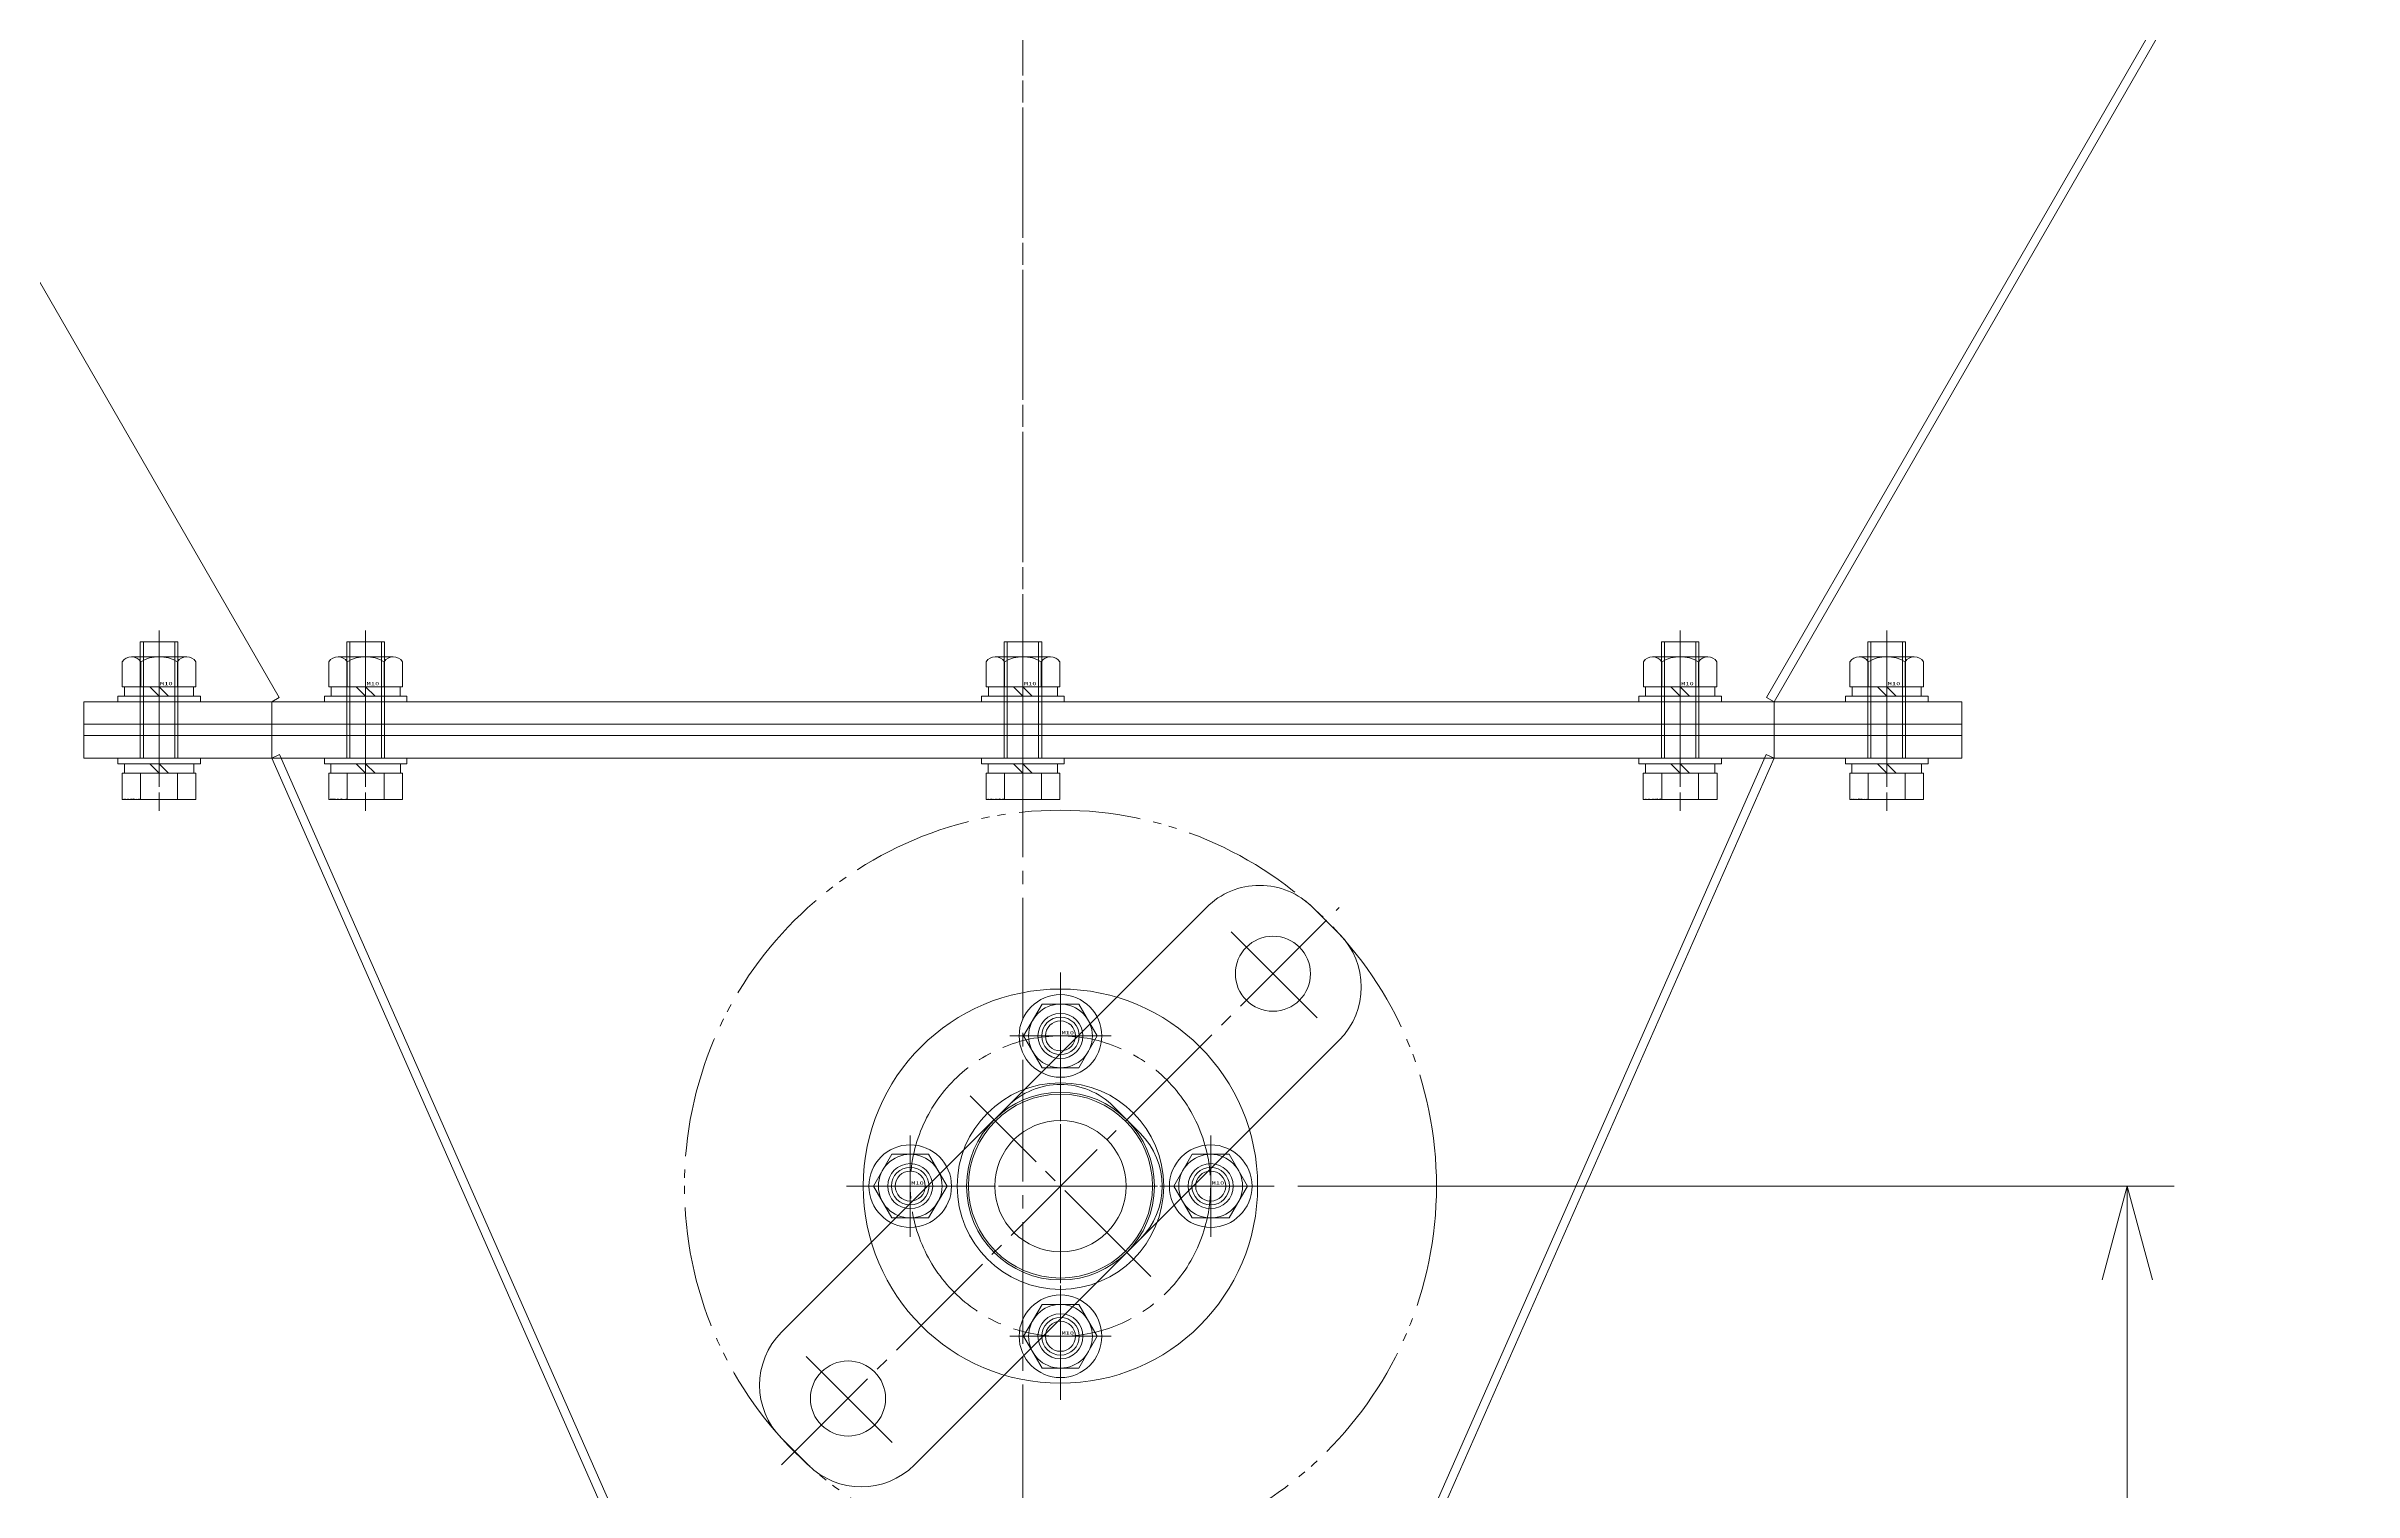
# Model space of a CAD drawing. Units: millimetres at full size. Extents: x -19442 to 19442, y -5866 to 5866.
# Drawn here: x -17929 to -17315, y -250 to 135 of the extents above; entities that cross this region are included whole.
import ezdxf
from ezdxf.enums import TextEntityAlignment as Align

# ---------------------------------------------------------------- set-up
doc = ezdxf.new("R2010")
doc.units = ezdxf.units.MM
doc.header["$LTSCALE"] = 3.6
doc.linetypes.add('CHAIN2', pattern=[12, 9, -1, 1, -1])
doc.linetypes.add('DOUBLE_CHAIN2', pattern=[12.8, 9, -1, 0.6, -0.6, 0.6, -1])
for name, color, linetype, lineweight in [('0-2_06_PHANTOM', 2, 'DOUBLE_CHAIN2', 9), ('0-3_04_HIDDEN', 7, 'Continuous', 9), ('0-4_05_CENTER', 2, 'CHAIN2', 9), ('0-5_08_DIM', 3, 'Continuous', 9), ('0-6_0', 2, 'Continuous', 9), ('0-7_10_DRAFT', 1, 'Continuous', 9), ('0-B_01_NORMAL', 134, 'Continuous', 9)]:
    doc.layers.add(name, color=color, linetype=linetype, lineweight=lineweight)
doc.styles.add('ＭＳ ゴシック', font='')
doc.styles.get('ＭＳ ゴシック').set_extended_font_data('MS Gothic')

# ---------------------------------------------------------------- blocks, each defined once
blk = doc.blocks.new('10b_2_1')
at = {"layer": '0-6_0', "color": 134, "linetype": 'CHAIN2'}
for p, q in [((0, -13.512), (0, 13.512)), ((13.512, 0), (-13.512, 0))]:
    blk.add_line(p, q, dxfattribs=at)
at = {"layer": '0-6_0', "color": 134}
for q in [(-9.8, 0), (4.9, 8.487)]:
    blk.add_line((-4.9, 8.487), q, dxfattribs=at)
for points in [[(4.9, -8.487), (9.8, 0), (4.9, 8.487)], [(-9.8, 0), (-4.9, -8.487), (4.9, -8.487)]]:
    blk.add_lwpolyline(points, dxfattribs=at)
for radius in [11, 8.487, 5, 4]:
    blk.add_circle((0, 0), radius, dxfattribs=at)
at = {"layer": '0-7_10_DRAFT', "style": 'ＭＳ ゴシック', "width": 1.8}
blk.add_text('M10', height=0.9164, dxfattribs=at).set_placement((0.256, 0.117), align=Align.BOTTOM_LEFT)
blk = doc.blocks.new('A$C0CF959C6_1')
at = {"layer": '0-3_04_HIDDEN'}
blk.add_circle((0, 0), 24.5, dxfattribs=at)
at = {"layer": '0-4_05_CENTER'}
for p, q in [((0, 56.936), (0, -56.936)), ((-56.936, 0), (56.936, 0))]:
    blk.add_line(p, q, dxfattribs=at)
blk.add_circle((0, 0), 40, dxfattribs=at)
at = {"layer": '0-6_0', "color": 134}
for centre, radius in [((0, 0), 52.5), ((0, 40), 6), ((0, 0), 27.5), ((-40, 0), 6), ((40, 0), 6), ((0, -40), 6)]:
    blk.add_circle(centre, radius, dxfattribs=at)
blk = doc.blocks.new('A$C67185B67_1')
at = {"layer": '0-3_04_HIDDEN'}
for p, q in [((5, 100), (-5, 100)), ((-25, 80), (-25, -80)), ((25, -80), (25, 80)), ((-25, 0), (-25, -5)), ((25, -5), (25, 0)), ((-5, -25), (5, -25)), ((-5, -100), (5, -100))]:
    blk.add_line(p, q, dxfattribs=at)
for centre, radius in [((0, 80), 10), ((0, 0), 17.5), ((0, -80), 10)]:
    blk.add_circle(centre, radius, dxfattribs=at)
for centre, start, end in [((-5, 80), 90, 180), ((5, 80), 0, 90), ((-5, -5), 180, 270), ((5, -5), 270, 0), ((-5, -80), 180, 270), ((5, -80), 270, 0)]:
    blk.add_arc(centre, 20, start, end, dxfattribs=at)
at = {"layer": '0-4_05_CENTER'}
for p, q in [((0, 105), (0, -105)), ((-16.631, 80), (16.631, 80)), ((-34, 0), (34, 0)), ((-16.631, -80), (16.631, -80))]:
    blk.add_line(p, q, dxfattribs=at)
blk = doc.blocks.new('A$C67AA6528_1')
at = {"layer": '0-2_06_PHANTOM', "color": 7}
blk.add_circle((0, 0), 100.12, dxfattribs=at)
at = {"layer": '0-6_0', "color": 134}
blk.add_circle((0, 0), 17.5, dxfattribs=at)
at = {"layer": '0-3_04_HIDDEN', "rotation": 135}
blk.add_blockref('A$C67185B67_1', (0, 0), dxfattribs=at)
at = {"layer": '0-6_0'}
for name, p in [('A$C0CF959C6_1', (0, 0)), ('10b_2_1', (0, 40)), ('10b_2_1', (-40, 0)), ('10b_2_1', (40, 0)), ('10b_2_1', (0, -40))]:
    blk.add_blockref(name, p, dxfattribs=at)
blk = doc.blocks.new('A$C79CD6906_1')
at = {"layer": '0-3_04_HIDDEN'}
for p, q in [((-200, 330), (-200, 324)), ((200, 330), (200, 324)), ((-197.895, 324.928), (-200, 324)), ((-55.045, 0.928), (-197.895, 324.928)), ((55.045, 0.928), (197.895, 324.928)), ((197.895, 324.928), (200, 324)), ((57.15, 0), (89.169, 72.622)), ((55.045, 0.928), (57.15, 0)), ((-90, -74), (90, -74))]:
    blk.add_line(p, q, dxfattribs=at)
for points in [[(-55.045, 0.928), (-57.15, 0), (-89.169, 72.622)], [(-48.643, -30), (-85, -30), (-90, -35), (-90, -80), (90, -80), (90, -35), (85, -30), (48.643, -30)]]:
    blk.add_lwpolyline(points, dxfattribs=at)
for radius in [57.15, 53.95, 27.5, 24.5]:
    blk.add_circle((0, 0), radius, dxfattribs=at)
at = {"layer": '0-4_05_CENTER'}
for p, q in [((-230, 337.468), (-230, 316.346)), ((-175, 337.468), (-175, 316.346)), ((0, 337.468), (0, 316.346)), ((175, 337.468), (175, 316.346)), ((230, 337.468), (230, 316.346)), ((0, 330), (0, -119)), ((10, 262.5), (10, 157.5)), ((-42.5, 210), (62.5, 210)), ((44.059, 76.312), (55.941, 96.893)), ((-119, 0), (119, 0)), ((-75, -67.111), (-75, -86.897)), ((75, -67.111), (75, -86.897))]:
    blk.add_line(p, q, dxfattribs=at)
for centre, radius in [((10, 210), 40), ((0, 0), 100)]:
    blk.add_circle(centre, radius, dxfattribs=at)
at = {"layer": '0-6_0', "color": 134}
for p, q in [((-89.169, 72.622), (-200, 324)), ((89.169, 72.622), (200, 324)), ((-43, 74.478), (-57, 98.727)), ((-43, -74.478), (-57, -98.727)), ((43, -74.478), (57, -98.727))]:
    blk.add_line(p, q, dxfattribs=at)
blk.add_lwpolyline([(-250, 324), (250, 324), (250, 330), (-250, 330)], close=True, dxfattribs=at)
for points in [[(-90, -71.589), (-90, -80), (-82.614, -80)], [(90, -71.589), (90, -80), (82.614, -80)]]:
    blk.add_lwpolyline(points, dxfattribs=at)
for centre, radius in [((10, 250), 6), ((10, 210), 25), ((-30, 210), 6), ((50, 210), 6), ((10, 170), 6), ((0, 0), 115), ((-50, 86.603), 7), ((50, 86.603), 7), ((-100, 0), 7), ((100, 0), 7), ((-50, -86.603), 7), ((50, -86.603), 7)]:
    blk.add_circle(centre, radius, dxfattribs=at)
blk = doc.blocks.new('A$C3FE560A5_1')
at = {"layer": '0-3_04_HIDDEN', "color": 3}
for p, q in [((-200, 3), (-200, 0)), ((200, 3), (200, 0))]:
    blk.add_line(p, q, dxfattribs=at)
at = {"layer": '0-4_05_CENTER'}
for p, q in [((-230, 8.197), (-230, -5.403)), ((230, 8.197), (230, -5.403))]:
    blk.add_line(p, q, dxfattribs=at)
at = {"layer": '0-6_0', "color": 3}
blk.add_lwpolyline([(-250, 0), (250, 0), (250, 3), (-250, 3)], close=True, dxfattribs=at)
at = {"layer": '0-7_10_DRAFT'}
blk.add_line((0, 3), (0, 0), dxfattribs=at)
blk = doc.blocks.new('M10Nza_1_1_1')
at = {"layer": '0-6_0', "color": 134}
for p, q in [((-9.8, 4), (-9.8, 10.687)), ((-7.35, 12), (7.35, 12)), ((-4.9, 4), (-4.9, 10.687)), ((4.9, 10.687), (4.9, 4)), ((9.8, 10.687), (9.8, 4)), ((-9.8, 4), (9.8, 4)), ((-9.2, 1.5), (-9.2, 4)), ((0, 1.5), (-2.5, 4)), ((0, 4), (2.5, 1.5)), ((9.2, 4), (9.2, 1.5))]:
    blk.add_line(p, q, dxfattribs=at)
at = {"layer": '0-6_0', "color": 134, "linetype": 'CHAIN2'}
blk.add_line((0, 12), (0, 0), dxfattribs=at)
at = {"layer": '0-6_0', "color": 134}
blk.add_lwpolyline([(-11, 1.5), (11, 1.5), (11, 0), (-11, 0)], close=True, dxfattribs=at)
for centre, radius, start, end in [((-7.35, 9.058), 2.942, 33.626, 146.374), ((0, 2.2), 9.8, 60, 120), ((7.35, 9.058), 2.942, 33.626, 146.374)]:
    blk.add_arc(centre, radius, start, end, dxfattribs=at)
at = {"layer": '0-7_10_DRAFT', "style": 'ＭＳ ゴシック', "width": 1.8}
blk.add_text('M10', height=0.9164, dxfattribs=at).set_placement((0.256, 4.117), align=Align.BOTTOM_LEFT)
blk = doc.blocks.new('A$C1A3C2C0C_1_1_1')
at = {"layer": '0-6_0', "color": 134, "linetype": 'CHAIN2'}
blk.add_line((0, -34), (0, 14), dxfattribs=at)
at = {"layer": '0-6_0', "color": 134}
for p, q in [((-9.815, 11), (9.815, 11)), ((-9.815, 4), (-9.815, 11)), ((-4.908, 4), (-4.908, 11)), ((4.907, 4), (4.907, 11)), ((9.815, 4), (9.815, 11)), ((-11, 1.5), (11, 1.5)), ((-11, 1.5), (-11, 0)), ((-11, 0), (11, 0)), ((9.815, 4), (-9.815, 4)), ((-9.25, 4), (-9.25, 1.5)), ((-5, -31), (-5, 0)), ((-4.188, -31), (-4.188, 0)), ((0, 1.5), (-2.5, 4)), ((0, 4), (2.5, 1.5)), ((4.188, -31), (4.188, 0)), ((5, -31), (5, 0)), ((9.25, 1.5), (9.25, 4)), ((11, 0), (11, 1.5)), ((-5, -31), (5, -31))]:
    blk.add_line(p, q, dxfattribs=at)
at = {"layer": '0-7_10_DRAFT', "style": 'ＭＳ ゴシック', "width": 1.8}
blk.add_text('BT-M10x35L,SW,PW', height=0.2199, dxfattribs=at).set_placement((5.1, 10.658), align=Align.BOTTOM_LEFT)
blk = doc.blocks.new('A$C67E0C123')
at = {"layer": '0-3_04_HIDDEN'}
for p, q in [((-6, 200), (-7.149, 198.007)), ((-700.615, -597.7), (-7.149, -198.007)), ((-6, -200), (-7.149, -198.007))]:
    blk.add_line(p, q, dxfattribs=at)
for points in [[(-1100, 597.7), (-700.615, 597.7), (-7.149, 198.007)], [(-6, 200), (0, 200), (-6, 200)], [(-6, -200), (0, -200), (-6, -200)]]:
    blk.add_lwpolyline(points, dxfattribs=at)
at = {"layer": '0-4_05_CENTER'}
for p, q in [((-13.468, 230), (7.654, 230)), ((-13.468, 175), (7.654, 175)), ((-13.468, 0), (7.654, 0))]:
    blk.add_line(p, q, dxfattribs=at)
blk.add_lwpolyline([(-1114.674, 0), (0, 0), (-1114.674, 0)], dxfattribs=at)
at = {"layer": '0-B_01_NORMAL'}
blk.add_line((-700, 600), (-6, 200), dxfattribs=at)
blk.add_lwpolyline([(0, -250), (0, 250), (-6, 250), (-6, -250)], close=True, dxfattribs=at)
blk.add_lwpolyline([(0, -250), (0, 250), (-6, 250), (-6, -250)], close=True, dxfattribs=at)
blk = doc.blocks.new('A$C67E0C2E5')
at = {"layer": '0-B_01_NORMAL'}
blk.add_blockref('A$C67E0C123', (-3, 0), dxfattribs=at)
blk.add_blockref('A$C67E0C123', (-3, 0), dxfattribs=at)
at = {"layer": '0-B_01_NORMAL', "xscale": -1, "rotation": 270}
blk.add_blockref('A$C3FE560A5_1', (-3, 0), dxfattribs=at)
blk.add_blockref('A$C3FE560A5_1', (-3, 0), dxfattribs=at)
at = {"layer": '0-B_01_NORMAL'}
for name, p, rotation in [('A$C1A3C2C0C_1_1_1', (6, 230), 270), ('A$C1A3C2C0C_1_1_1', (6, 230), 270), ('M10Nza_1_1_1', (-9, 230), 90), ('M10Nza_1_1_1', (-9, 230), 90), ('A$C1A3C2C0C_1_1_1', (6, 175), 270), ('A$C1A3C2C0C_1_1_1', (6, 175), 270), ('M10Nza_1_1_1', (-9, 175), 90), ('M10Nza_1_1_1', (-9, 175), 90), ('A$C1A3C2C0C_1_1_1', (6, 0), 270), ('A$C1A3C2C0C_1_1_1', (6, 0), 270), ('M10Nza_1_1_1', (-9, 0), 90), ('M10Nza_1_1_1', (-9, 0), 90), ('A$C1A3C2C0C_1_1_1', (6, -175), 270), ('A$C1A3C2C0C_1_1_1', (6, -175), 270), ('M10Nza_1_1_1', (-9, -175), 90), ('M10Nza_1_1_1', (-9, -175), 90), ('A$C1A3C2C0C_1_1_1', (6, -230), 270), ('A$C1A3C2C0C_1_1_1', (6, -230), 270), ('M10Nza_1_1_1', (-9, -230), 90), ('M10Nza_1_1_1', (-9, -230), 90)]:
    blk.add_blockref(name, p, dxfattribs=dict(at, rotation=rotation))
blk = doc.blocks.new('_Open30')
at = {"layer": '0-5_08_DIM', "color": 4}
blk.add_line((0, 0), (-1, 0), dxfattribs=at)
blk.add_lwpolyline([(-1, 0.26795), (0, 0), (-1, -0.26795)], dxfattribs=at)

msp = doc.modelspace()

# ---------------------------------------------------------------- linework, layer by layer
at = {"layer": '0-5_08_DIM', "color": 4}
for p, q in [((-17595.862, -168.253), (-17362.486, -168.253)), ((-17374.986, -353.253), (-17374.986, -193.253))]:
    msp.add_line(p, q, dxfattribs=at)

# ---------------------------------------------------------------- block references
at = {"layer": '0-5_08_DIM', "xscale": 25, "yscale": 25, "rotation": 90}
msp.add_blockref('_Open30', (-17374.986, -168.253), dxfattribs=at)
at = {"layer": '0-6_0'}
for name, p in [('A$C79CD6906_1', (-17669.048, -378.253)), ('A$C67AA6528_1', (-17659.048, -168.253))]:
    msp.add_blockref(name, p, dxfattribs=at)
at = {"layer": '0-B_01_NORMAL', "rotation": 270}
msp.add_blockref('A$C67E0C2E5', (-17669.048, -48.253), dxfattribs=at)

doc.saveas('drawing.dxf')
